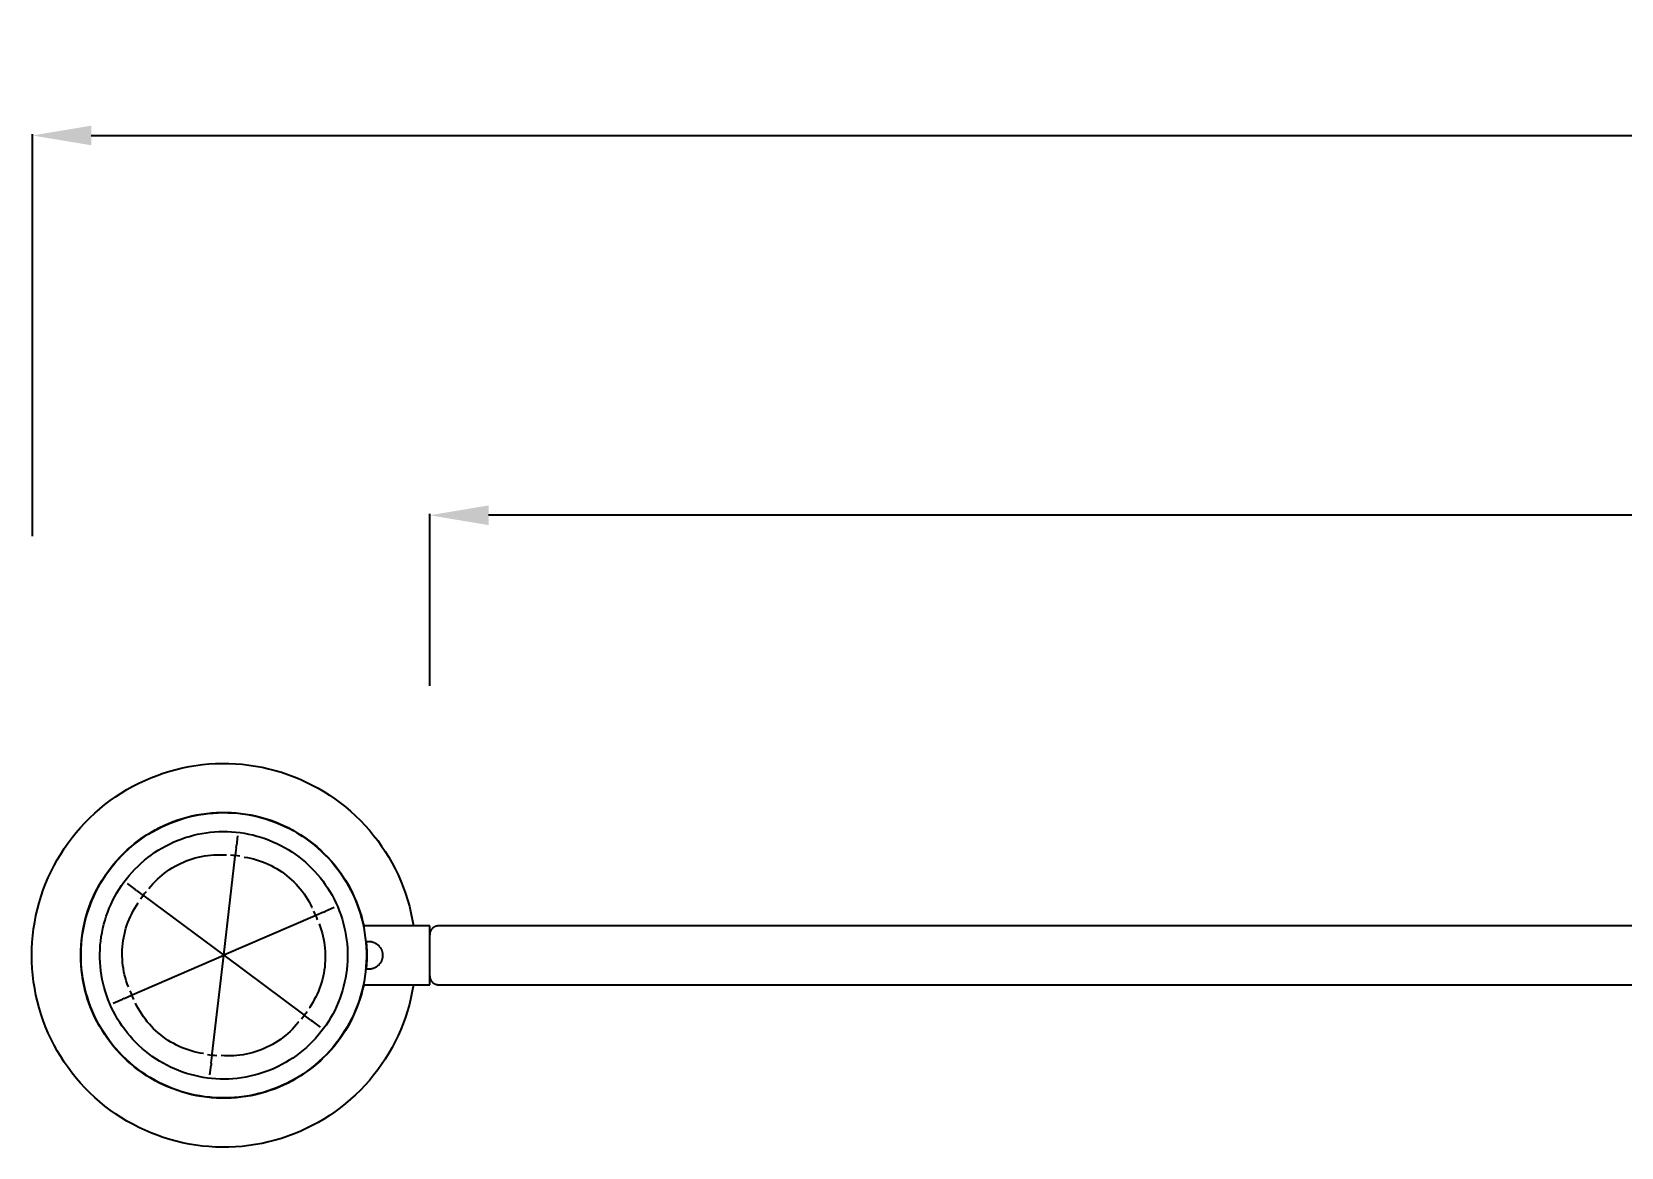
# Model space of a CAD drawing. Header units: millimetres. Extents: x -1519 to 3497, y -297 to 3208.
# Drawn here: x 732 to 1272, y 465 to 845 of the extents above; entities that cross this region are included whole.
import ezdxf

# ---------------------------------------------------------------- set-up
doc = ezdxf.new("R2010")
doc.units = ezdxf.units.MM
doc.header["$MEASUREMENT"] = 0
doc.layers.add('Domyślny', color=7, linetype='Continuous', true_color=0x000000)
doc.layers.add('Utwórz2D linie widoczne', color=7, linetype='Continuous', true_color=0x000000)
doc.styles.add('Arial', font='')
doc.styles.get('Arial').set_extended_font_data('Arial')
doc.dimstyles.new('Domyślny', dxfattribs={"dimtxt": 30, "dimasz": 20, "dimexe": 0.5, "dimexo": 0.5, "dimgap": 0.25, "dimtad": 1, "dimtoh": 1, "dimdec": 0, "dimzin": 1, "dimdsep": 46, "dimtxsty": 'Arial', "dimcen": 0.5, "dimazin": 0, "dimtfac": 1, "dimtdec": 4, "dimtix": 1, "dimtmove": 1, "dimatfit": 3, "dimfxl": 0, "dimtolj": 1, "dimtzin": 1, "dimarcsym": 0})

# ---------------------------------------------------------------- blocks, each defined once
blk = doc.blocks.new('*D4')
at = {"layer": 'Defpoints', "color": 0}
for p in [(867.22, 680.23), (867.23, 621.71), (2327.23, 621.78)]:
    blk.add_point(p, dxfattribs=at)
at = {"layer": 'Domyślny', "color": 0, "lineweight": -2}
for p, q in [((867.23, 622.21), (867.22, 680.73)), ((2327.23, 622.28), (2327.22, 680.79)), ((2307.22, 680.29), (887.22, 680.23))]:
    blk.add_line(p, q, dxfattribs=at)
at = {"layer": 'Domyślny', "color": 0}
for points in [[(887.22, 683.56), (887.23, 676.89), (867.22, 680.23)], [(2307.23, 676.96), (2307.22, 683.63), (2327.22, 680.29)]]:
    blk.add_solid(points, dxfattribs=at)
at = {"layer": 'Domyślny', "color": 0, "insert": (1597.22, 695.82), "char_height": 30, "attachment_point": 5, "rotation": 0.0026, "style": 'Arial'}
blk.add_mtext('\\A1;1460', dxfattribs=at)
blk = doc.blocks.new('*D5')
at = {"layer": 'Defpoints', "color": 0}
for p in [(2462.22, 809.33), (732.23, 672.59), (2462.22, 672.59)]:
    blk.add_point(p, dxfattribs=at)
at = {"layer": 'Domyślny', "color": 0, "lineweight": -2}
for p, q in [((732.23, 673.09), (732.23, 809.83)), ((752.23, 809.33), (2442.22, 809.33)), ((2462.22, 673.09), (2462.22, 809.83))]:
    blk.add_line(p, q, dxfattribs=at)
at = {"layer": 'Domyślny', "color": 0}
for points in [[(752.23, 812.67), (752.23, 806), (732.23, 809.33)], [(2442.22, 806), (2442.22, 812.67), (2462.22, 809.33)]]:
    blk.add_solid(points, dxfattribs=at)
at = {"layer": 'Domyślny', "color": 0, "insert": (1597.23, 824.9), "char_height": 30, "attachment_point": 5, "style": 'Arial'}
blk.add_mtext('\\A1;1730', dxfattribs=at)

msp = doc.modelspace()

# ---------------------------------------------------------------- linework, layer by layer
at = {"layer": 'Utwórz2D linie widoczne'}
for p, q in [((781.05, 593.84), (783.26, 594.37)), ((783.26, 594.37), (785.48, 594.81)), ((785.48, 594.81), (787.72, 595.18)), ((787.72, 595.18), (789.96, 595.48)), ((789.96, 595.48), (792.22, 595.69)), ((792.22, 595.69), (794.48, 595.82)), ((794.48, 595.82), (796.75, 595.88)), ((796.75, 595.88), (799.01, 595.86)), ((799.01, 595.86), (801.28, 595.76)), ((801.28, 595.76), (803.54, 595.58)), ((803.54, 595.58), (805.79, 595.32)), ((805.79, 595.32), (808.03, 594.98)), ((808.03, 594.98), (810.26, 594.57)), ((810.26, 594.57), (812.47, 594.08)), ((766.31, 588.09), (768.33, 589.13)), ((768.33, 589.13), (770.37, 590.1)), ((770.37, 590.1), (772.46, 590.99)), ((772.46, 590.99), (774.57, 591.82)), ((774.57, 591.82), (776.7, 592.57)), ((776.7, 592.57), (778.87, 593.24)), ((778.87, 593.24), (781.05, 593.84)), ((812.47, 594.08), (814.66, 593.51)), ((814.66, 593.51), (816.84, 592.87)), ((816.84, 592.87), (818.99, 592.15)), ((818.99, 592.15), (821.11, 591.36)), ((821.11, 591.36), (823.2, 590.49)), ((823.2, 590.49), (825.27, 589.55)), ((825.27, 589.55), (827.3, 588.54)), ((758.65, 583.25), (760.5, 584.56)), ((760.5, 584.56), (762.4, 585.8)), ((762.4, 585.8), (764.34, 586.98)), ((764.34, 586.98), (766.31, 588.09)), ((827.3, 588.54), (829.29, 587.46)), ((829.29, 587.46), (831.24, 586.32)), ((831.24, 586.32), (833.16, 585.1)), ((833.16, 585.1), (835.03, 583.82)), ((835.03, 583.82), (836.85, 582.48)), ((751.74, 577.4), (753.39, 578.95)), ((753.39, 578.95), (755.09, 580.45)), ((755.09, 580.45), (756.85, 581.88)), ((756.85, 581.88), (758.65, 583.25)), ((784.79, 577.62), (786.42, 578.03)), ((785.37, 577.67), (787, 578.05)), ((786.42, 578.03), (788.06, 578.37)), ((787, 578.05), (788.65, 578.37)), ((788.06, 578.37), (789.71, 578.66)), ((788.65, 578.37), (790.3, 578.64)), ((789.71, 578.66), (791.37, 578.89)), ((790.3, 578.64), (791.96, 578.85)), ((791.37, 578.89), (793.04, 579.06)), ((791.96, 578.85), (793.63, 579.01)), ((793.04, 579.06), (794.72, 579.18)), ((793.63, 579.01), (795.3, 579.1)), ((794.72, 579.18), (796.39, 579.24)), ((795.3, 579.1), (796.97, 579.14)), ((796.39, 579.24), (798.07, 579.24)), ((796.97, 579.14), (798.64, 579.12)), ((798.07, 579.24), (799.75, 579.18)), ((798.64, 579.12), (800.32, 579.04)), ((799.75, 579.18), (801.42, 579.06)), ((800.32, 579.04), (801.99, 578.91)), ((801.42, 579.06), (803.09, 578.89)), ((801.99, 578.91), (803.65, 578.71)), ((803.09, 578.89), (804.75, 578.66)), ((803.65, 578.71), (805.3, 578.46)), ((804.75, 578.66), (806.4, 578.37)), ((805.3, 578.46), (806.95, 578.16)), ((806.4, 578.37), (808.05, 578.03)), ((806.95, 578.16), (808.58, 577.79)), ((808.05, 578.03), (809.67, 577.63)), ((836.85, 582.48), (838.63, 581.07)), ((838.63, 581.07), (840.35, 579.6)), ((840.35, 579.6), (842.03, 578.07)), ((842.03, 578.07), (843.65, 576.49)), ((747.12, 572.41), (748.6, 574.13)), ((748.6, 574.13), (750.14, 575.79)), ((750.14, 575.79), (751.74, 577.4)), ((771.57, 571.79), (773, 572.65)), ((772.45, 572.45), (773.91, 573.28)), ((773, 572.65), (774.46, 573.46)), ((773.91, 573.28), (775.39, 574.06)), ((774.46, 573.46), (775.96, 574.22)), ((775.39, 574.06), (776.91, 574.79)), ((775.96, 574.22), (777.47, 574.93)), ((776.91, 574.79), (778.44, 575.46)), ((777.47, 574.93), (779.01, 575.59)), ((778.44, 575.46), (780, 576.09)), ((779.01, 575.59), (780.58, 576.19)), ((780, 576.09), (781.58, 576.65)), ((780.58, 576.19), (782.16, 576.74)), ((781.58, 576.65), (783.17, 577.17)), ((782.16, 576.74), (783.76, 577.23)), ((783.17, 577.17), (784.79, 577.62)), ((783.76, 577.23), (785.37, 577.67)), ((792.66, 572.47), (794.1, 572.61)), ((794.1, 572.61), (795.55, 572.69)), ((795.55, 572.69), (797.01, 572.72)), ((797.01, 572.72), (798.46, 572.71)), ((798.46, 572.71), (799.91, 572.64)), ((799.91, 572.64), (801.36, 572.52)), ((808.58, 577.79), (810.2, 577.37)), ((809.67, 577.63), (811.29, 577.17)), ((810.2, 577.37), (811.81, 576.9)), ((811.29, 577.17), (812.89, 576.65)), ((811.81, 576.9), (813.4, 576.37)), ((812.89, 576.65), (814.46, 576.09)), ((813.4, 576.37), (814.97, 575.78)), ((814.46, 576.09), (816.02, 575.47)), ((814.97, 575.78), (816.51, 575.14)), ((816.02, 575.47), (817.56, 574.79)), ((816.51, 575.14), (818.04, 574.45)), ((817.56, 574.79), (819.07, 574.06)), ((818.04, 574.45), (819.54, 573.71)), ((819.07, 574.06), (820.56, 573.28)), ((819.54, 573.71), (821.01, 572.91)), ((820.56, 573.28), (822.01, 572.45)), ((821.01, 572.91), (822.46, 572.07)), ((843.65, 576.49), (845.21, 574.85)), ((845.21, 574.85), (846.72, 573.16)), ((846.72, 573.16), (848.16, 571.41)), ((743.05, 566.97), (744.34, 568.83)), ((744.34, 568.83), (745.7, 570.65)), ((745.7, 570.65), (747.12, 572.41)), ((764.38, 566.46), (765.64, 567.57)), ((764.88, 566.77), (766.15, 567.86)), ((765.64, 567.57), (766.93, 568.64)), ((766.15, 567.86), (767.45, 568.92)), ((766.93, 568.64), (768.26, 569.66)), ((767.45, 568.92), (768.79, 569.92)), ((768.26, 569.66), (769.63, 570.64)), ((768.79, 569.92), (770.16, 570.88)), ((769.63, 570.64), (771.02, 571.57)), ((770.16, 570.88), (771.57, 571.79)), ((771.02, 571.57), (772.45, 572.45)), ((776.21, 567.09), (777.48, 567.8)), ((777.48, 567.8), (778.77, 568.46)), ((778.77, 568.46), (780.09, 569.07)), ((780.09, 569.07), (781.42, 569.64)), ((781.42, 569.64), (782.78, 570.16)), ((782.78, 570.16), (784.15, 570.64)), ((784.15, 570.64), (785.54, 571.07)), ((785.54, 571.07), (786.94, 571.45)), ((786.94, 571.45), (788.36, 571.78)), ((788.36, 571.78), (789.78, 572.06)), ((789.78, 572.06), (791.22, 572.29)), ((791.22, 572.29), (792.66, 572.47)), ((801.48, 567.29), (801.16, 564.53)), ((801.36, 572.52), (802.8, 572.35)), ((801.48, 567.29), (801.56, 567.94)), ((801.94, 571.27), (801.56, 567.94)), ((802.8, 572.35), (804.24, 572.14)), ((804.24, 572.14), (805.66, 571.87)), ((805.66, 571.87), (807.08, 571.55)), ((807.08, 571.55), (808.49, 571.19)), ((808.49, 571.19), (809.88, 570.78)), ((809.88, 570.78), (811.26, 570.32)), ((811.26, 570.32), (812.62, 569.81)), ((812.62, 569.81), (813.96, 569.26)), ((813.96, 569.26), (815.28, 568.65)), ((815.28, 568.65), (816.59, 568.01)), ((816.59, 568.01), (817.86, 567.32)), ((817.86, 567.32), (819.12, 566.58)), ((822.01, 572.45), (823.44, 571.57)), ((822.46, 572.07), (823.87, 571.17)), ((823.44, 571.57), (824.84, 570.64)), ((823.87, 571.17), (825.25, 570.23)), ((824.84, 570.64), (826.2, 569.67)), ((825.25, 570.23), (826.6, 569.24)), ((826.2, 569.67), (827.53, 568.64)), ((826.6, 569.24), (827.92, 568.2)), ((827.53, 568.64), (828.83, 567.58)), ((827.92, 568.2), (829.19, 567.12)), ((828.83, 567.58), (830.08, 566.46)), ((848.16, 571.41), (849.55, 569.62)), ((849.55, 569.62), (850.87, 567.78)), ((850.87, 567.78), (852.13, 565.89)), ((739.56, 561.14), (740.66, 563.12)), ((740.66, 563.12), (741.82, 565.07)), ((741.82, 565.07), (743.05, 566.97)), ((759.16, 560.68), (760.22, 561.97)), ((759.77, 561.6), (760.86, 562.87)), ((760.22, 561.97), (761.32, 563.23)), ((760.86, 562.87), (761.99, 564.11)), ((761.32, 563.23), (762.46, 564.45)), ((761.99, 564.11), (763.17, 565.3)), ((762.46, 564.45), (763.65, 565.63)), ((763.17, 565.3), (764.38, 566.46)), ((763.65, 565.63), (764.88, 566.77)), ((768.1, 561), (769.16, 561.99)), ((769.16, 561.99), (770.26, 562.94)), ((770.26, 562.94), (771.39, 563.85)), ((771.39, 563.85), (772.55, 564.72)), ((772.55, 564.72), (773.74, 565.56)), ((773.74, 565.56), (774.96, 566.35)), ((774.96, 566.35), (776.21, 567.09)), ((781.6, 561.42), (782.56, 561.9)), ((782.56, 561.9), (783.53, 562.34)), ((783.53, 562.34), (784.51, 562.74)), ((784.51, 562.74), (785.51, 563.11)), ((785.51, 563.11), (786.52, 563.45)), ((786.52, 563.45), (787.54, 563.75)), ((787.54, 563.75), (788.58, 564.02)), ((788.58, 564.02), (789.62, 564.24)), ((789.62, 564.24), (790.66, 564.44)), ((790.66, 564.44), (791.72, 564.59)), ((791.72, 564.59), (792.78, 564.71)), ((792.78, 564.71), (793.84, 564.79)), ((793.84, 564.79), (794.9, 564.84)), ((794.9, 564.84), (795.97, 564.85)), ((795.97, 564.85), (797.03, 564.82)), ((797.03, 564.82), (798.09, 564.75)), ((797.23, 530.65), (801.14, 564.3)), ((798.09, 564.75), (798.16, 564.75)), ((800.37, 564.61), (799.58, 564.67)), ((801.16, 564.53), (800.37, 564.61)), ((801.16, 564.5), (801.14, 564.3)), ((801.95, 564.43), (801.16, 564.53)), ((802.73, 564.31), (801.95, 564.43)), ((804.14, 564.06), (804.13, 564.06)), ((804.13, 564.06), (804.13, 564.06)), ((804.13, 564.06), (804.13, 564.06)), ((804.13, 564.06), (804.13, 564.06)), ((804.13, 564.06), (804.13, 564.06)), ((804.13, 564.06), (804.13, 564.06)), ((804.13, 564.06), (804.15, 564.05)), ((804.15, 564.05), (804.2, 564.05)), ((804.2, 564.05), (805.25, 563.87)), ((805.25, 563.87), (806.29, 563.65)), ((806.29, 563.65), (807.33, 563.4)), ((807.33, 563.4), (808.35, 563.11)), ((808.35, 563.11), (809.37, 562.79)), ((809.37, 562.79), (810.37, 562.43)), ((810.37, 562.43), (811.36, 562.04)), ((811.36, 562.04), (812.34, 561.61)), ((819.12, 566.58), (820.34, 565.81)), ((820.34, 565.81), (821.54, 564.99)), ((821.54, 564.99), (822.72, 564.13)), ((822.72, 564.13), (823.86, 563.23)), ((823.86, 563.23), (824.97, 562.29)), ((824.97, 562.29), (826.04, 561.32)), ((829.19, 567.12), (830.43, 565.99)), ((830.08, 566.46), (831.3, 565.31)), ((830.43, 565.99), (831.63, 564.83)), ((831.3, 565.31), (832.47, 564.11)), ((831.63, 564.83), (832.79, 563.62)), ((832.47, 564.11), (833.61, 562.88)), ((832.79, 563.62), (833.91, 562.37)), ((833.61, 562.88), (834.7, 561.6)), ((833.91, 562.37), (834.98, 561.09)), ((852.13, 565.89), (853.32, 563.96)), ((853.32, 563.96), (854.44, 562)), ((854.44, 562), (855.5, 559.99)), ((736.7, 554.97), (737.59, 557.06)), ((737.59, 557.06), (738.54, 559.12)), ((738.54, 559.12), (739.56, 561.14)), ((755.38, 555.15), (756.26, 556.58)), ((755.86, 556.14), (756.77, 557.56)), ((756.26, 556.58), (757.18, 557.98)), ((756.77, 557.56), (757.72, 558.94)), ((757.18, 557.98), (758.14, 559.34)), ((757.72, 558.94), (758.72, 560.29)), ((758.14, 559.34), (759.16, 560.68)), ((758.72, 560.29), (759.77, 561.6)), ((763.32, 555.55), (764.2, 556.7)), ((764.2, 556.7), (765.11, 557.83)), ((765.11, 557.83), (766.07, 558.92)), ((766.07, 558.92), (767.07, 559.98)), ((767.07, 559.98), (768.1, 561)), ((773.92, 555.76), (774.68, 556.51)), ((774.68, 556.51), (775.46, 557.23)), ((775.46, 557.23), (776.28, 557.92)), ((776.28, 557.92), (777.11, 558.58)), ((777.11, 558.58), (777.97, 559.21)), ((777.97, 559.21), (778.85, 559.81)), ((778.85, 559.81), (779.75, 560.38)), ((779.75, 560.38), (780.67, 560.92)), ((780.67, 560.92), (781.6, 561.42)), ((812.34, 561.61), (813.3, 561.15)), ((813.3, 561.15), (814.24, 560.66)), ((814.24, 560.66), (815.17, 560.13)), ((815.17, 560.13), (816.07, 559.57)), ((816.07, 559.57), (816.96, 558.98)), ((816.96, 558.98), (817.83, 558.36)), ((817.83, 558.36), (818.67, 557.71)), ((818.67, 557.71), (819.49, 557.03)), ((819.49, 557.03), (820.29, 556.33)), ((826.04, 561.32), (827.08, 560.3)), ((827.08, 560.3), (828.09, 559.26)), ((828.09, 559.26), (829.06, 558.17)), ((829.06, 558.17), (829.99, 557.06)), ((829.99, 557.06), (830.88, 555.91)), ((834.7, 561.6), (835.74, 560.29)), ((834.98, 561.09), (836.01, 559.77)), ((835.74, 560.29), (836.74, 558.94)), ((836.01, 559.77), (836.99, 558.41)), ((836.74, 558.94), (837.7, 557.56)), ((836.99, 558.41), (837.93, 557.02)), ((837.7, 557.56), (838.6, 556.15)), ((837.93, 557.02), (838.82, 555.6)), ((855.5, 559.99), (856.48, 557.95)), ((856.48, 557.95), (857.39, 555.87)), ((735.16, 550.71), (735.9, 552.86)), ((735.9, 552.86), (736.7, 554.97)), ((752.75, 550.21), (753.45, 551.73)), ((753.08, 550.69), (753.79, 552.2)), ((753.45, 551.73), (754.2, 553.23)), ((753.79, 552.2), (754.56, 553.69)), ((754.2, 553.23), (755.01, 554.7)), ((754.56, 553.69), (755.38, 555.15)), ((755.01, 554.7), (755.86, 556.14)), ((760.21, 550.64), (760.92, 551.91)), ((760.92, 551.91), (761.68, 553.15)), ((761.68, 553.15), (762.48, 554.36)), ((762.48, 554.36), (763.32, 555.55)), ((764.41, 555.04), (767.1, 553.04)), ((767.63, 552.64), (767.1, 553.04)), ((767.63, 552.64), (769.85, 550.99)), ((769.85, 550.99), (769.39, 550.35)), ((770.34, 551.62), (769.85, 550.99)), ((769.88, 550.97), (770.04, 550.85)), ((770.83, 552.24), (770.34, 551.62)), ((771.75, 553.33), (771.79, 553.38)), ((771.79, 553.38), (772.47, 554.2)), ((772.47, 554.2), (773.18, 554.99)), ((773.18, 554.99), (773.92, 555.76)), ((820.29, 556.33), (821.06, 555.59)), ((821.06, 555.59), (821.8, 554.83)), ((821.8, 554.83), (822.52, 554.04)), ((822.52, 554.04), (823.21, 553.23)), ((823.21, 553.23), (823.88, 552.4)), ((823.88, 552.4), (824.51, 551.54)), ((824.51, 551.54), (825.11, 550.66)), ((830.88, 555.91), (831.73, 554.74)), ((831.73, 554.74), (832.54, 553.53)), ((832.54, 553.53), (833.31, 552.3)), ((833.31, 552.3), (834.04, 551.04)), ((834.04, 551.04), (834.72, 549.76)), ((838.6, 556.15), (839.46, 554.71)), ((838.82, 555.6), (839.65, 554.15)), ((839.46, 554.71), (840.26, 553.23)), ((839.65, 554.15), (840.44, 552.67)), ((840.26, 553.23), (841.02, 551.74)), ((840.44, 552.67), (841.17, 551.17)), ((841.02, 551.74), (841.72, 550.21)), ((841.17, 551.17), (841.85, 549.64)), ((857.39, 555.87), (858.23, 553.77)), ((858.23, 553.77), (859, 551.64)), ((859, 551.64), (859.69, 549.48)), ((733.41, 544.15), (733.92, 546.35)), ((733.92, 546.35), (734.5, 548.54)), ((734.5, 548.54), (735.16, 550.71)), ((750.74, 544.42), (751.24, 546.02)), ((750.96, 545.5), (751.5, 547.09)), ((751.24, 546.02), (751.8, 547.6)), ((751.5, 547.09), (752.1, 548.66)), ((751.8, 547.6), (752.41, 549.15)), ((752.1, 548.66), (752.75, 550.21)), ((752.41, 549.15), (753.08, 550.69)), ((757.81, 545.35), (758.34, 546.7)), ((758.34, 546.7), (758.92, 548.04)), ((758.92, 548.04), (759.54, 549.35)), ((759.54, 549.35), (760.21, 550.64)), ((765.96, 544.78), (766.46, 545.72)), ((766.46, 545.72), (766.98, 546.65)), ((766.98, 546.65), (767.54, 547.56)), ((767.54, 547.56), (768.13, 548.44)), ((768.13, 548.44), (768.16, 548.5)), ((769.39, 550.35), (768.94, 549.69)), ((770.04, 550.85), (797.23, 530.65)), ((825.11, 550.66), (825.68, 549.76)), ((825.68, 549.76), (826.22, 548.84)), ((826.22, 548.84), (826.73, 547.91)), ((826.73, 547.91), (827.2, 546.95)), ((827.2, 546.95), (827.23, 546.9)), ((828.22, 544.91), (827.88, 545.62)), ((831.09, 545.29), (831.69, 545.55)), ((834.77, 546.88), (831.69, 545.55)), ((834.72, 549.76), (835.36, 548.45)), ((835.36, 548.45), (835.95, 547.13)), ((835.95, 547.13), (836.5, 545.78)), ((836.5, 545.78), (836.99, 544.42)), ((841.72, 550.21), (842.37, 548.67)), ((841.85, 549.64), (842.48, 548.09)), ((842.37, 548.67), (842.96, 547.1)), ((842.48, 548.09), (843.06, 546.52)), ((842.96, 547.1), (843.5, 545.51)), ((843.06, 546.52), (843.58, 544.92)), ((859.69, 549.48), (860.31, 547.3)), ((860.31, 547.3), (860.85, 545.1)), ((732.63, 539.68), (732.98, 541.92)), ((732.98, 541.92), (733.41, 544.15)), ((749.36, 538.99), (749.67, 540.64)), ((749.56, 539.54), (749.9, 541.18)), ((749.67, 540.64), (750.05, 542.28)), ((749.9, 541.18), (750.29, 542.81)), ((750.05, 542.28), (750.48, 543.9)), ((750.29, 542.81), (750.74, 544.42)), ((750.48, 543.9), (750.96, 545.5)), ((756.16, 539.79), (756.5, 541.2)), ((756.5, 541.2), (756.89, 542.6)), ((756.89, 542.6), (757.33, 543.98)), ((757.33, 543.98), (757.81, 545.35)), ((764.01, 539.83), (764.33, 540.85)), ((764.33, 540.85), (764.68, 541.85)), ((764.68, 541.85), (765.08, 542.84)), ((765.08, 542.84), (765.5, 543.82)), ((765.5, 543.82), (765.96, 544.78)), ((828.33, 544.1), (797.23, 530.65)), ((828.54, 544.19), (828.22, 544.91)), ((828.33, 544.1), (828.51, 544.17)), ((831.09, 545.29), (828.54, 544.19)), ((828.85, 543.45), (828.54, 544.19)), ((829.13, 542.72), (828.85, 543.45)), ((829.62, 541.37), (829.64, 541.31)), ((829.64, 541.31), (830.01, 540.32)), ((830.01, 540.32), (830.35, 539.3)), ((836.99, 544.42), (837.45, 543.04)), ((837.45, 543.04), (837.85, 541.64)), ((837.85, 541.64), (838.21, 540.23)), ((838.21, 540.23), (838.51, 538.81)), ((843.5, 545.51), (843.99, 543.9)), ((843.58, 544.92), (844.04, 543.32)), ((843.99, 543.9), (844.42, 542.28)), ((844.04, 543.32), (844.45, 541.69)), ((844.42, 542.28), (844.79, 540.65)), ((844.45, 541.69), (844.81, 540.06)), ((867.23, 540.65), (844.69, 540.65)), ((860.85, 545.1), (861.31, 542.88)), ((861.31, 542.88), (861.7, 540.65)), ((867.23, 537.71), (867.23, 540.65)), ((868.58, 540.15), (868.5, 540.1)), ((868.67, 540.21), (868.58, 540.15)), ((868.76, 540.26), (868.67, 540.21)), ((868.85, 540.31), (868.76, 540.26)), ((868.94, 540.36), (868.85, 540.31)), ((869.03, 540.4), (868.94, 540.36)), ((869.13, 540.44), (869.03, 540.4)), ((869.22, 540.47), (869.13, 540.44)), ((869.32, 540.51), (869.22, 540.47)), ((869.42, 540.53), (869.32, 540.51)), ((869.52, 540.56), (869.42, 540.53)), ((869.62, 540.58), (869.52, 540.56)), ((869.72, 540.6), (869.62, 540.58)), ((869.82, 540.62), (869.72, 540.6)), ((869.92, 540.63), (869.82, 540.62)), ((870.02, 540.64), (869.92, 540.63)), ((870.13, 540.64), (870.02, 540.64)), ((870.23, 540.65), (870.13, 540.64)), ((2324.23, 540.65), (870.23, 540.65)), ((732.04, 532.91), (732.16, 535.17)), ((732.16, 535.17), (732.35, 537.43)), ((732.35, 537.43), (732.63, 539.68)), ((748.75, 534), (748.9, 535.67)), ((748.9, 535.67), (749.1, 537.34)), ((748.9, 534.56), (749.06, 536.23)), ((749.06, 536.23), (749.28, 537.89)), ((749.1, 537.34), (749.36, 538.99)), ((749.28, 537.89), (749.56, 539.54)), ((755.29, 534.05), (755.44, 535.49)), ((755.44, 535.49), (755.63, 536.93)), ((755.63, 536.93), (755.87, 538.36)), ((755.87, 538.36), (756.16, 539.79)), ((762.94, 534.62), (763.08, 535.68)), ((763.08, 535.68), (763.25, 536.73)), ((763.25, 536.73), (763.47, 537.77)), ((763.47, 537.77), (763.72, 538.81)), ((763.72, 538.81), (764.01, 539.83)), ((830.35, 539.3), (830.65, 538.28)), ((830.65, 538.28), (830.91, 537.25)), ((830.91, 537.25), (831.14, 536.21)), ((831.14, 536.21), (831.33, 535.16)), ((831.33, 535.16), (831.48, 534.11)), ((838.51, 538.81), (838.77, 537.38)), ((838.77, 537.38), (838.98, 535.94)), ((838.98, 535.94), (839.13, 534.5)), ((844.81, 540.06), (845.1, 538.41)), ((845.1, 538.41), (845.34, 536.75)), ((845.34, 536.75), (845.52, 535.09)), ((845.5, 535.3), (845.67, 535.33)), ((845.52, 535.09), (845.65, 533.42)), ((845.61, 535.32), (845.73, 533.76)), ((845.67, 535.33), (845.83, 535.35)), ((845.83, 535.35), (845.99, 535.37)), ((845.99, 535.37), (846.16, 535.39)), ((846.16, 535.39), (846.32, 535.39)), ((846.32, 535.39), (846.49, 535.4)), ((846.49, 535.4), (846.65, 535.39)), ((846.65, 535.39), (846.82, 535.38)), ((846.82, 535.38), (846.98, 535.37)), ((846.98, 535.37), (847.15, 535.34)), ((847.15, 535.34), (847.31, 535.32)), ((847.31, 535.32), (847.47, 535.29)), ((847.47, 535.29), (847.63, 535.25)), ((847.63, 535.25), (847.79, 535.2)), ((847.79, 535.2), (847.95, 535.15)), ((847.95, 535.15), (848.1, 535.1)), ((848.1, 535.1), (848.26, 535.04)), ((848.26, 535.04), (848.41, 534.97)), ((848.41, 534.97), (848.56, 534.9)), ((848.56, 534.9), (848.7, 534.83)), ((848.7, 534.83), (848.85, 534.75)), ((848.85, 534.75), (848.99, 534.66)), ((867.24, 537.95), (867.23, 537.85)), ((867.23, 537.85), (867.23, 537.75)), ((867.23, 537.75), (867.23, 537.65)), ((867.23, 523.65), (867.23, 537.65)), ((867.26, 538.05), (867.24, 537.95)), ((867.27, 538.16), (867.26, 538.05)), ((867.29, 538.26), (867.27, 538.16)), ((867.31, 538.36), (867.29, 538.26)), ((867.34, 538.46), (867.31, 538.36)), ((867.37, 538.55), (867.34, 538.46)), ((867.4, 538.65), (867.37, 538.55)), ((867.44, 538.75), (867.4, 538.65)), ((867.48, 538.84), (867.44, 538.75)), ((867.52, 538.93), (867.48, 538.84)), ((867.56, 539.03), (867.52, 538.93)), ((867.61, 539.12), (867.56, 539.03)), ((867.66, 539.2), (867.61, 539.12)), ((867.72, 539.29), (867.66, 539.2)), ((867.78, 539.38), (867.72, 539.29)), ((867.84, 539.46), (867.78, 539.38)), ((867.9, 539.54), (867.84, 539.46)), ((867.97, 539.62), (867.9, 539.54)), ((868.04, 539.69), (867.97, 539.62)), ((868.11, 539.77), (868.04, 539.69)), ((868.18, 539.84), (868.11, 539.77)), ((868.26, 539.91), (868.18, 539.84)), ((868.33, 539.97), (868.26, 539.91)), ((868.41, 540.04), (868.33, 539.97)), ((868.5, 540.1), (868.41, 540.04)), ((732, 530.65), (732.04, 532.91)), ((732.04, 528.38), (732, 530.65)), ((748.64, 530.65), (748.67, 532.32)), ((748.67, 528.97), (748.64, 530.65)), ((748.67, 532.32), (748.75, 534)), ((748.74, 531.22), (748.79, 532.89)), ((748.75, 529.55), (748.74, 531.22)), ((748.82, 527.87), (748.75, 529.55)), ((748.79, 532.89), (748.9, 534.56)), ((755.16, 531.14), (755.2, 532.6)), ((755.17, 529.69), (755.16, 531.14)), ((755.23, 528.24), (755.17, 529.69)), ((755.2, 532.6), (755.29, 534.05)), ((762.73, 531.43), (762.76, 532.5)), ((762.74, 530.37), (762.73, 531.43)), ((762.79, 529.3), (762.74, 530.37)), ((762.76, 532.5), (762.83, 533.56)), ((762.83, 533.56), (762.94, 534.62)), ((766.14, 517.2), (797.23, 530.65)), ((793.33, 496.99), (797.23, 530.65)), ((797.23, 530.65), (824.43, 510.44)), ((831.48, 534.11), (831.6, 533.05)), ((831.6, 533.05), (831.68, 531.99)), ((831.68, 531.99), (831.73, 530.92)), ((831.73, 529.86), (831.7, 528.79)), ((831.73, 530.92), (831.73, 529.86)), ((839.13, 534.5), (839.24, 533.05)), ((839.24, 533.05), (839.3, 531.6)), ((839.31, 530.15), (839.27, 528.7)), ((839.3, 531.6), (839.31, 530.15)), ((845.65, 533.42), (845.72, 531.75)), ((845.73, 530.07), (845.68, 528.4)), ((845.72, 531.75), (845.73, 530.07)), ((845.73, 533.76), (845.81, 532.21)), ((845.81, 532.21), (845.83, 530.65)), ((845.83, 530.65), (845.81, 529.09)), ((848.99, 534.66), (849.13, 534.57)), ((849.13, 534.57), (849.26, 534.48)), ((849.26, 534.48), (849.39, 534.38)), ((849.39, 534.38), (849.52, 534.27)), ((849.52, 534.27), (849.65, 534.16)), ((849.65, 534.16), (849.77, 534.05)), ((849.77, 534.05), (849.88, 533.93)), ((849.88, 533.93), (849.99, 533.81)), ((849.99, 533.81), (850.1, 533.69)), ((850.1, 533.69), (850.21, 533.56)), ((850.21, 533.56), (850.3, 533.43)), ((850.3, 533.43), (850.4, 533.29)), ((850.4, 533.29), (850.49, 533.15)), ((850.49, 533.15), (850.57, 533.01)), ((850.57, 533.01), (850.65, 532.87)), ((850.65, 532.87), (850.73, 532.72)), ((850.73, 532.72), (850.8, 532.57)), ((850.8, 532.57), (850.86, 532.42)), ((850.86, 532.42), (850.92, 532.26)), ((850.92, 532.26), (850.97, 532.11)), ((850.97, 532.11), (851.02, 531.95)), ((851.02, 529.34), (850.97, 529.18)), ((851.02, 531.95), (851.06, 531.79)), ((851.06, 529.5), (851.02, 529.34)), ((851.06, 531.79), (851.1, 531.63)), ((851.1, 529.66), (851.06, 529.5)), ((851.1, 531.63), (851.13, 531.47)), ((851.13, 529.82), (851.1, 529.66)), ((851.13, 531.47), (851.16, 531.3)), ((851.16, 529.99), (851.13, 529.82)), ((851.16, 531.3), (851.18, 531.14)), ((851.18, 530.15), (851.16, 529.99)), ((851.18, 531.14), (851.19, 530.98)), ((851.19, 530.32), (851.18, 530.15)), ((851.19, 530.98), (851.2, 530.81)), ((851.2, 530.48), (851.19, 530.32)), ((851.2, 530.81), (851.2, 530.65)), ((851.2, 530.65), (851.2, 530.48)), ((732.16, 526.12), (732.04, 528.38)), ((732.35, 523.86), (732.16, 526.12)), ((748.75, 527.29), (748.67, 528.97)), ((748.9, 525.62), (748.75, 527.29)), ((748.94, 526.2), (748.82, 527.87)), ((749.1, 523.96), (748.9, 525.62)), ((749.13, 524.54), (748.94, 526.2)), ((749.36, 522.3), (749.1, 523.96)), ((749.37, 522.88), (749.13, 524.54)), ((755.33, 526.79), (755.23, 528.24)), ((755.49, 525.35), (755.33, 526.79)), ((755.7, 523.91), (755.49, 525.35)), ((762.87, 528.24), (762.79, 529.3)), ((762.98, 527.18), (762.87, 528.24)), ((763.14, 526.13), (762.98, 527.18)), ((763.33, 525.08), (763.14, 526.13)), ((763.56, 524.04), (763.33, 525.08)), ((763.82, 523.01), (763.56, 524.04)), ((831.21, 524.56), (831, 523.52)), ((831.39, 525.61), (831.21, 524.56)), ((831.53, 526.67), (831.39, 525.61)), ((831.64, 527.73), (831.53, 526.67)), ((831.7, 528.79), (831.64, 527.73)), ((838.84, 524.36), (838.6, 522.93)), ((839.03, 525.8), (838.84, 524.36)), ((839.17, 527.25), (839.03, 525.8)), ((839.27, 528.7), (839.17, 527.25)), ((845.41, 525.06), (845.18, 523.4)), ((845.57, 526.73), (845.41, 525.06)), ((845.67, 525.96), (845.5, 525.99)), ((845.68, 528.4), (845.57, 526.73)), ((845.73, 527.53), (845.61, 525.97)), ((845.83, 525.94), (845.67, 525.96)), ((845.81, 529.09), (845.73, 527.53)), ((845.99, 525.92), (845.83, 525.94)), ((846.16, 525.9), (845.99, 525.92)), ((846.32, 525.9), (846.16, 525.9)), ((846.49, 525.9), (846.32, 525.9)), ((846.65, 525.9), (846.49, 525.9)), ((846.82, 525.91), (846.65, 525.9)), ((846.98, 525.93), (846.82, 525.91)), ((847.15, 525.95), (846.98, 525.93)), ((847.31, 525.97), (847.15, 525.95)), ((847.47, 526.01), (847.31, 525.97)), ((847.63, 526.04), (847.47, 526.01)), ((847.79, 526.09), (847.63, 526.04)), ((847.95, 526.14), (847.79, 526.09)), ((848.1, 526.19), (847.95, 526.14)), ((848.26, 526.25), (848.1, 526.19)), ((848.41, 526.32), (848.26, 526.25)), ((848.56, 526.39), (848.41, 526.32)), ((848.7, 526.46), (848.56, 526.39)), ((848.85, 526.54), (848.7, 526.46)), ((848.99, 526.63), (848.85, 526.54)), ((849.13, 526.72), (848.99, 526.63)), ((849.26, 526.82), (849.13, 526.72)), ((849.39, 526.92), (849.26, 526.82)), ((849.52, 527.02), (849.39, 526.92)), ((849.65, 527.13), (849.52, 527.02)), ((849.77, 527.24), (849.65, 527.13)), ((849.88, 527.36), (849.77, 527.24)), ((849.99, 527.48), (849.88, 527.36)), ((850.1, 527.6), (849.99, 527.48)), ((850.21, 527.73), (850.1, 527.6)), ((850.3, 527.87), (850.21, 527.73)), ((850.4, 528), (850.3, 527.87)), ((850.49, 528.14), (850.4, 528)), ((850.57, 528.28), (850.49, 528.14)), ((850.65, 528.43), (850.57, 528.28)), ((850.73, 528.57), (850.65, 528.43)), ((850.8, 528.72), (850.73, 528.57)), ((850.86, 528.87), (850.8, 528.72)), ((850.92, 529.03), (850.86, 528.87)), ((850.97, 529.18), (850.92, 529.03)), ((732.63, 521.61), (732.35, 523.86)), ((732.98, 519.37), (732.63, 521.61)), ((733.41, 517.15), (732.98, 519.37)), ((749.67, 520.65), (749.36, 522.3)), ((749.66, 521.23), (749.37, 522.88)), ((750.01, 519.6), (749.66, 521.23)), ((750.05, 519.02), (749.67, 520.65)), ((750.42, 517.98), (750.01, 519.6)), ((750.48, 517.39), (750.05, 519.02)), ((755.96, 522.48), (755.7, 523.91)), ((756.26, 521.06), (755.96, 522.48)), ((756.62, 519.65), (756.26, 521.06)), ((757.02, 518.26), (756.62, 519.65)), ((764.12, 521.99), (763.82, 523.01)), ((764.46, 520.98), (764.12, 521.99)), ((764.83, 519.98), (764.46, 520.98)), ((764.85, 519.92), (764.83, 519.98)), ((765.33, 518.58), (765.62, 517.84)), ((829.78, 519.44), (829.39, 518.45)), ((830.14, 520.44), (829.78, 519.44)), ((830.46, 521.46), (830.14, 520.44)), ((830.75, 522.49), (830.46, 521.46)), ((831, 523.52), (830.75, 522.49)), ((837.58, 518.69), (837.14, 517.31)), ((837.97, 520.09), (837.58, 518.69)), ((838.31, 521.51), (837.97, 520.09)), ((838.6, 522.93), (838.31, 521.51)), ((844.42, 519.01), (843.99, 517.39)), ((844.57, 520.11), (844.18, 518.48)), ((844.79, 520.65), (844.42, 519.01)), ((844.91, 521.75), (844.57, 520.11)), ((844.69, 520.65), (867.23, 520.65)), ((845.18, 523.4), (844.91, 521.75)), ((861.7, 520.65), (861.31, 518.41)), ((867.23, 523.65), (867.23, 523.54)), ((867.23, 520.65), (867.23, 523.58)), ((867.23, 523.54), (867.23, 523.44)), ((867.23, 523.44), (867.24, 523.34)), ((867.24, 523.34), (867.26, 523.24)), ((867.26, 523.24), (867.27, 523.14)), ((867.27, 523.14), (867.29, 523.04)), ((867.29, 523.04), (867.31, 522.94)), ((867.31, 522.94), (867.34, 522.84)), ((867.34, 522.84), (867.37, 522.74)), ((867.37, 522.74), (867.4, 522.64)), ((867.4, 522.64), (867.44, 522.55)), ((867.44, 522.55), (867.48, 522.45)), ((867.48, 522.45), (867.52, 522.36)), ((867.52, 522.36), (867.56, 522.27)), ((867.56, 522.27), (867.61, 522.18)), ((867.61, 522.18), (867.66, 522.09)), ((867.66, 522.09), (867.72, 522)), ((867.72, 522), (867.78, 521.92)), ((867.78, 521.92), (867.84, 521.83)), ((867.84, 521.83), (867.9, 521.75)), ((867.9, 521.75), (867.97, 521.67)), ((867.97, 521.67), (868.04, 521.6)), ((868.04, 521.6), (868.11, 521.52)), ((868.11, 521.52), (868.18, 521.45)), ((868.18, 521.45), (868.26, 521.38)), ((868.26, 521.38), (868.33, 521.32)), ((868.33, 521.32), (868.41, 521.26)), ((868.41, 521.26), (868.5, 521.19)), ((868.5, 521.19), (868.58, 521.14)), ((868.58, 521.14), (868.67, 521.08)), ((868.67, 521.08), (868.76, 521.03)), ((868.76, 521.03), (868.85, 520.98)), ((868.85, 520.98), (868.94, 520.94)), ((868.94, 520.94), (869.03, 520.89)), ((869.03, 520.89), (869.13, 520.86)), ((869.13, 520.86), (869.22, 520.82)), ((869.22, 520.82), (869.32, 520.79)), ((869.32, 520.79), (869.42, 520.76)), ((869.42, 520.76), (869.52, 520.73)), ((869.52, 520.73), (869.62, 520.71)), ((869.62, 520.71), (869.72, 520.69)), ((869.72, 520.69), (869.82, 520.67)), ((869.82, 520.67), (869.92, 520.66)), ((869.92, 520.66), (870.02, 520.65)), ((870.02, 520.65), (870.13, 520.65)), ((870.13, 520.65), (870.23, 520.65)), ((870.23, 520.65), (2324.23, 520.65)), ((733.92, 514.94), (733.41, 517.15)), ((734.5, 512.75), (733.92, 514.94)), ((750.89, 516.37), (750.42, 517.98)), ((750.96, 515.79), (750.48, 517.39)), ((751.41, 514.78), (750.89, 516.37)), ((751.5, 514.2), (750.96, 515.79)), ((751.99, 513.2), (751.41, 514.78)), ((752.1, 512.63), (751.5, 514.2)), ((752.61, 511.65), (751.99, 513.2)), ((757.47, 516.88), (757.02, 518.26)), ((757.97, 515.51), (757.47, 516.88)), ((758.52, 514.17), (757.97, 515.51)), ((759.11, 512.84), (758.52, 514.17)), ((759.7, 514.41), (762.77, 515.74)), ((763.38, 516), (762.77, 515.74)), ((763.38, 516), (765.93, 517.11)), ((765.62, 517.84), (765.93, 517.11)), ((765.93, 517.11), (766.25, 516.38)), ((766.14, 517.2), (765.96, 517.12)), ((766.25, 516.38), (766.59, 515.67)), ((767.27, 514.34), (767.24, 514.4)), ((767.74, 513.38), (767.27, 514.34)), ((768.25, 512.45), (767.74, 513.38)), ((826.93, 513.74), (826.34, 512.85)), ((827.49, 514.64), (826.93, 513.74)), ((828.01, 515.57), (827.49, 514.64)), ((828.51, 516.51), (828.01, 515.57)), ((828.97, 517.47), (828.51, 516.51)), ((829.39, 518.45), (828.97, 517.47)), ((835.55, 513.25), (834.93, 511.94)), ((836.13, 514.59), (835.55, 513.25)), ((836.66, 515.94), (836.13, 514.59)), ((837.14, 517.31), (836.66, 515.94)), ((842.67, 513.7), (842.06, 512.14)), ((842.96, 514.19), (842.37, 512.63)), ((843.23, 515.27), (842.67, 513.7)), ((843.5, 515.78), (842.96, 514.19)), ((843.73, 516.87), (843.23, 515.27)), ((843.99, 517.39), (843.5, 515.78)), ((844.18, 518.48), (843.73, 516.87)), ((860.31, 513.99), (859.69, 511.81)), ((860.85, 516.19), (860.31, 513.99)), ((861.31, 518.41), (860.85, 516.19)), ((735.16, 510.58), (734.5, 512.75)), ((735.9, 508.44), (735.16, 510.58)), ((736.7, 506.32), (735.9, 508.44)), ((752.75, 511.08), (752.1, 512.63)), ((753.3, 510.12), (752.61, 511.65)), ((753.45, 509.56), (752.75, 511.08)), ((754.03, 508.62), (753.3, 510.12)), ((754.2, 508.06), (753.45, 509.56)), ((754.82, 507.14), (754.03, 508.62)), ((755.01, 506.59), (754.2, 508.06)), ((759.75, 511.53), (759.11, 512.84)), ((760.43, 510.25), (759.75, 511.53)), ((761.16, 508.99), (760.43, 510.25)), ((761.92, 507.76), (761.16, 508.99)), ((762.74, 506.56), (761.92, 507.76)), ((768.79, 511.53), (768.25, 512.45)), ((769.36, 510.63), (768.79, 511.53)), ((769.96, 509.75), (769.36, 510.63)), ((770.59, 508.89), (769.96, 509.75)), ((771.26, 508.06), (770.59, 508.89)), ((771.95, 507.25), (771.26, 508.06)), ((822.68, 507.91), (822, 507.09)), ((822.72, 507.96), (822.68, 507.91)), ((823.64, 509.06), (824.13, 509.67)), ((824.13, 509.67), (824.61, 510.3)), ((824.43, 510.44), (824.59, 510.32)), ((824.61, 510.3), (825.08, 510.95)), ((826.84, 508.65), (824.61, 510.3)), ((825.08, 510.95), (825.53, 511.6)), ((826.34, 512.85), (826.31, 512.79)), ((826.84, 508.65), (827.37, 508.25)), ((830.06, 506.26), (827.37, 508.25)), ((832.79, 508.15), (831.99, 506.93)), ((833.55, 509.39), (832.79, 508.15)), ((834.26, 510.65), (833.55, 509.39)), ((834.93, 511.94), (834.26, 510.65)), ((840.26, 508.06), (839.46, 506.59)), ((840.67, 509.09), (839.9, 507.6)), ((841.02, 509.56), (840.26, 508.06)), ((841.39, 510.6), (840.67, 509.09)), ((841.72, 511.08), (841.02, 509.56)), ((842.06, 512.14), (841.39, 510.6)), ((842.37, 512.63), (841.72, 511.08)), ((859, 509.65), (858.23, 507.52)), ((859.69, 511.81), (859, 509.65)), ((737.59, 504.23), (736.7, 506.32)), ((738.54, 502.17), (737.59, 504.23)), ((755.65, 505.69), (754.82, 507.14)), ((755.86, 505.15), (755.01, 506.59)), ((756.54, 504.27), (755.65, 505.69)), ((756.77, 503.73), (755.86, 505.15)), ((757.47, 502.88), (756.54, 504.27)), ((757.72, 502.35), (756.77, 503.73)), ((758.46, 501.53), (757.47, 502.88)), ((758.72, 501.01), (757.72, 502.35)), ((763.59, 505.38), (762.74, 506.56)), ((764.48, 504.23), (763.59, 505.38)), ((765.41, 503.12), (764.48, 504.23)), ((766.38, 502.04), (765.41, 503.12)), ((772.66, 506.46), (771.95, 507.25)), ((773.41, 505.7), (772.66, 506.46)), ((774.18, 504.97), (773.41, 505.7)), ((774.98, 504.26), (774.18, 504.97)), ((775.8, 503.58), (774.98, 504.26)), ((776.64, 502.93), (775.8, 503.58)), ((777.51, 502.31), (776.64, 502.93)), ((817.36, 502.72), (816.5, 502.08)), ((818.19, 503.38), (817.36, 502.72)), ((819, 504.07), (818.19, 503.38)), ((819.79, 504.78), (819, 504.07)), ((820.55, 505.53), (819.79, 504.78)), ((821.29, 506.3), (820.55, 505.53)), ((822, 507.09), (821.29, 506.3)), ((828.4, 502.37), (827.4, 501.31)), ((829.35, 503.47), (828.4, 502.37)), ((830.27, 504.59), (829.35, 503.47)), ((831.15, 505.75), (830.27, 504.59)), ((831.99, 506.93), (831.15, 505.75)), ((836.74, 502.35), (835.74, 501)), ((837.29, 503.31), (836.33, 501.95)), ((837.7, 503.73), (836.74, 502.35)), ((838.21, 504.71), (837.29, 503.31)), ((838.6, 505.14), (837.7, 503.73)), ((839.08, 506.14), (838.21, 504.71)), ((839.46, 506.59), (838.6, 505.14)), ((839.9, 507.6), (839.08, 506.14)), ((856.48, 503.34), (855.5, 501.3)), ((857.39, 505.42), (856.48, 503.34)), ((858.23, 507.52), (857.39, 505.42)), ((739.56, 500.15), (738.54, 502.17)), ((740.66, 498.17), (739.56, 500.15)), ((741.82, 496.22), (740.66, 498.17)), ((759.48, 500.2), (758.46, 501.53)), ((759.77, 499.7), (758.72, 501.01)), ((760.56, 498.92), (759.48, 500.2)), ((760.86, 498.42), (759.77, 499.7)), ((761.67, 497.67), (760.56, 498.92)), ((761.99, 497.18), (760.86, 498.42)), ((762.83, 496.47), (761.67, 497.67)), ((763.17, 495.99), (761.99, 497.18)), ((767.39, 500.99), (766.38, 502.04)), ((768.43, 499.98), (767.39, 500.99)), ((769.5, 499), (768.43, 499.98)), ((770.61, 498.06), (769.5, 499)), ((771.75, 497.16), (770.61, 498.06)), ((772.92, 496.3), (771.75, 497.16)), ((778.39, 501.72), (777.51, 502.31)), ((779.3, 501.16), (778.39, 501.72)), ((780.23, 500.64), (779.3, 501.16)), ((781.17, 500.14), (780.23, 500.64)), ((782.13, 499.68), (781.17, 500.14)), ((783.11, 499.25), (782.13, 499.68)), ((784.1, 498.86), (783.11, 499.25)), ((785.1, 498.5), (784.1, 498.86)), ((786.12, 498.18), (785.1, 498.5)), ((787.14, 497.89), (786.12, 498.18)), ((788.18, 497.64), (787.14, 497.89)), ((789.22, 497.43), (788.18, 497.64)), ((790.27, 497.25), (789.22, 497.43)), ((790.33, 497.24), (790.27, 497.25)), ((791.74, 496.98), (792.52, 496.86)), ((793.31, 496.8), (793.33, 496.99)), ((804.85, 497.05), (803.81, 496.85)), ((805.89, 497.28), (804.85, 497.05)), ((806.92, 497.54), (805.89, 497.28)), ((807.95, 497.84), (806.92, 497.54)), ((808.96, 498.18), (807.95, 497.84)), ((809.96, 498.55), (808.96, 498.18)), ((810.94, 498.95), (809.96, 498.55)), ((811.91, 499.39), (810.94, 498.95)), ((812.86, 499.87), (811.91, 499.39)), ((813.8, 500.37), (812.86, 499.87)), ((814.72, 500.91), (813.8, 500.37)), ((815.62, 501.48), (814.72, 500.91)), ((816.5, 502.08), (815.62, 501.48)), ((823.08, 497.44), (821.92, 496.57)), ((824.21, 498.35), (823.08, 497.44)), ((825.31, 499.3), (824.21, 498.35)), ((826.37, 500.29), (825.31, 499.3)), ((827.4, 501.31), (826.37, 500.29)), ((832.47, 497.18), (831.3, 495.98)), ((833.15, 498.06), (832, 496.84)), ((833.61, 498.42), (832.47, 497.18)), ((834.25, 499.32), (833.15, 498.06)), ((834.7, 499.69), (833.61, 498.42)), ((835.31, 500.62), (834.25, 499.32)), ((835.74, 501), (834.7, 499.69)), ((836.33, 501.95), (835.31, 500.62)), ((853.32, 497.33), (852.13, 495.4)), ((854.44, 499.3), (853.32, 497.33)), ((855.5, 501.3), (854.44, 499.3)), ((743.05, 494.32), (741.82, 496.22)), ((744.34, 492.46), (743.05, 494.32)), ((745.7, 490.64), (744.34, 492.46)), ((764.03, 495.3), (762.83, 496.47)), ((764.38, 494.83), (763.17, 495.99)), ((765.27, 494.17), (764.03, 495.3)), ((765.64, 493.72), (764.38, 494.83)), ((766.55, 493.09), (765.27, 494.17)), ((766.93, 492.65), (765.64, 493.72)), ((767.87, 492.06), (766.55, 493.09)), ((768.26, 491.63), (766.93, 492.65)), ((769.22, 491.06), (767.87, 492.06)), ((769.63, 490.65), (768.26, 491.63)), ((774.12, 495.48), (772.92, 496.3)), ((775.35, 494.71), (774.12, 495.48)), ((776.6, 493.97), (775.35, 494.71)), ((777.88, 493.28), (776.6, 493.97)), ((779.18, 492.64), (777.88, 493.28)), ((780.51, 492.04), (779.18, 492.64)), ((781.85, 491.48), (780.51, 492.04)), ((792.52, 496.86), (793.31, 496.76)), ((792.53, 490.02), (792.91, 493.35)), ((792.99, 494.01), (792.91, 493.35)), ((792.99, 494.01), (793.31, 496.76)), ((793.31, 496.76), (794.09, 496.68)), ((794.09, 496.68), (794.88, 496.62)), ((796.37, 496.54), (796.31, 496.54)), ((797.44, 496.47), (796.37, 496.54)), ((798.5, 496.44), (797.44, 496.47)), ((799.57, 496.45), (798.5, 496.44)), ((800.63, 496.5), (799.57, 496.45)), ((801.69, 496.58), (800.63, 496.5)), ((802.75, 496.7), (801.69, 496.58)), ((803.81, 496.85), (802.75, 496.7)), ((813.04, 491.65), (811.69, 491.13)), ((814.38, 492.22), (813.04, 491.65)), ((815.7, 492.84), (814.38, 492.22)), ((816.99, 493.5), (815.7, 492.84)), ((818.26, 494.2), (816.99, 493.5)), ((819.51, 494.95), (818.26, 494.2)), ((820.73, 495.74), (819.51, 494.95)), ((821.92, 496.57), (820.73, 495.74)), ((826.2, 491.62), (824.84, 490.65)), ((827.02, 492.38), (825.68, 491.37)), ((827.53, 492.65), (826.2, 491.62)), ((828.32, 493.43), (827.02, 492.38)), ((828.83, 493.72), (827.53, 492.65)), ((829.59, 494.52), (828.32, 493.43)), ((830.08, 494.83), (828.83, 493.72)), ((830.82, 495.66), (829.59, 494.52)), ((831.3, 495.98), (830.08, 494.83)), ((832, 496.84), (830.82, 495.66)), ((849.55, 491.67), (848.16, 489.88)), ((850.87, 493.51), (849.55, 491.67)), ((852.13, 495.4), (850.87, 493.51)), ((747.12, 488.88), (745.7, 490.64)), ((748.6, 487.16), (747.12, 488.88)), ((750.14, 485.5), (748.6, 487.16)), ((770.6, 490.12), (769.22, 491.06)), ((771.02, 489.72), (769.63, 490.65)), ((772.01, 489.23), (770.6, 490.12)), ((772.45, 488.84), (771.02, 489.72)), ((773.46, 488.38), (772.01, 489.23)), ((773.91, 488.01), (772.45, 488.84)), ((774.93, 487.58), (773.46, 488.38)), ((775.39, 487.23), (773.91, 488.01)), ((776.43, 486.84), (774.93, 487.58)), ((776.91, 486.5), (775.39, 487.23)), ((777.96, 486.15), (776.43, 486.84)), ((778.44, 485.83), (776.91, 486.5)), ((779.5, 485.51), (777.96, 486.15)), ((783.21, 490.97), (781.85, 491.48)), ((784.59, 490.51), (783.21, 490.97)), ((785.98, 490.1), (784.59, 490.51)), ((787.39, 489.74), (785.98, 490.1)), ((788.8, 489.42), (787.39, 489.74)), ((790.23, 489.16), (788.8, 489.42)), ((791.67, 488.94), (790.23, 489.16)), ((793.11, 488.77), (791.67, 488.94)), ((794.56, 488.65), (793.11, 488.77)), ((796.01, 488.59), (794.56, 488.65)), ((797.46, 488.57), (796.01, 488.59)), ((798.91, 488.6), (797.46, 488.57)), ((800.37, 488.69), (798.91, 488.6)), ((801.81, 488.82), (800.37, 488.69)), ((803.25, 489), (801.81, 488.82)), ((804.69, 489.23), (803.25, 489)), ((806.11, 489.52), (804.69, 489.23)), ((807.53, 489.85), (806.11, 489.52)), ((808.93, 490.23), (807.53, 489.85)), ((810.32, 490.65), (808.93, 490.23)), ((811.69, 491.13), (810.32, 490.65)), ((817, 486.36), (815.46, 485.7)), ((817.56, 486.5), (816.02, 485.83)), ((818.51, 487.07), (817, 486.36)), ((819.07, 487.23), (817.56, 486.5)), ((820, 487.83), (818.51, 487.07)), ((820.56, 488.01), (819.07, 487.23)), ((821.47, 488.64), (820, 487.83)), ((822.01, 488.84), (820.56, 488.01)), ((822.9, 489.5), (821.47, 488.64)), ((823.44, 489.72), (822.01, 488.84)), ((824.31, 490.41), (822.9, 489.5)), ((824.84, 490.65), (823.44, 489.72)), ((825.68, 491.37), (824.31, 490.41)), ((845.21, 486.44), (843.65, 484.8)), ((846.72, 488.14), (845.21, 486.44)), ((848.16, 489.88), (846.72, 488.14)), ((751.74, 483.89), (750.14, 485.5)), ((753.39, 482.34), (751.74, 483.89)), ((755.09, 480.85), (753.39, 482.34)), ((756.85, 479.41), (755.09, 480.85)), ((780, 485.21), (778.44, 485.83)), ((781.07, 484.92), (779.5, 485.51)), ((781.58, 484.64), (780, 485.21)), ((782.66, 484.39), (781.07, 484.92)), ((783.17, 484.13), (781.58, 484.64)), ((784.26, 483.92), (782.66, 484.39)), ((784.79, 483.67), (783.17, 484.13)), ((785.88, 483.5), (784.26, 483.92)), ((786.42, 483.27), (784.79, 483.67)), ((787.52, 483.13), (785.88, 483.5)), ((788.06, 482.92), (786.42, 483.27)), ((789.16, 482.83), (787.52, 483.13)), ((789.71, 482.63), (788.06, 482.92)), ((790.82, 482.58), (789.16, 482.83)), ((791.37, 482.4), (789.71, 482.63)), ((792.48, 482.38), (790.82, 482.58)), ((793.04, 482.23), (791.37, 482.4)), ((794.15, 482.25), (792.48, 482.38)), ((794.72, 482.11), (793.04, 482.23)), ((795.82, 482.17), (794.15, 482.25)), ((796.39, 482.05), (794.72, 482.11)), ((797.5, 482.15), (795.82, 482.17)), ((798.07, 482.05), (796.39, 482.05)), ((799.17, 482.19), (797.5, 482.15)), ((799.75, 482.11), (798.07, 482.05)), ((800.84, 482.29), (799.17, 482.19)), ((801.42, 482.23), (799.75, 482.11)), ((802.51, 482.44), (800.84, 482.29)), ((803.09, 482.4), (801.42, 482.23)), ((804.17, 482.65), (802.51, 482.44)), ((804.75, 482.63), (803.09, 482.4)), ((805.82, 482.92), (804.17, 482.65)), ((806.4, 482.92), (804.75, 482.63)), ((807.47, 483.24), (805.82, 482.92)), ((808.05, 483.27), (806.4, 482.92)), ((809.1, 483.62), (807.47, 483.24)), ((809.67, 483.67), (808.05, 483.27)), ((810.71, 484.06), (809.1, 483.62)), ((811.29, 484.12), (809.67, 483.67)), ((812.31, 484.55), (810.71, 484.06)), ((812.89, 484.64), (811.29, 484.12)), ((813.89, 485.1), (812.31, 484.55)), ((814.46, 485.2), (812.89, 484.64)), ((815.46, 485.7), (813.89, 485.1)), ((816.02, 485.83), (814.46, 485.2)), ((840.35, 481.69), (838.63, 480.22)), ((842.03, 483.22), (840.35, 481.69)), ((843.65, 484.8), (842.03, 483.22)), ((758.65, 478.04), (756.85, 479.41)), ((760.5, 476.73), (758.65, 478.04)), ((762.4, 475.49), (760.5, 476.73)), ((764.34, 474.31), (762.4, 475.49)), ((833.16, 476.19), (831.24, 474.98)), ((835.03, 477.47), (833.16, 476.19)), ((836.85, 478.82), (835.03, 477.47)), ((838.63, 480.22), (836.85, 478.82)), ((766.31, 473.2), (764.34, 474.31)), ((768.33, 472.16), (766.31, 473.2)), ((770.37, 471.2), (768.33, 472.16)), ((772.46, 470.3), (770.37, 471.2)), ((774.57, 469.47), (772.46, 470.3)), ((821.11, 469.94), (818.99, 469.14)), ((823.2, 470.8), (821.11, 469.94)), ((825.27, 471.74), (823.2, 470.8)), ((827.3, 472.75), (825.27, 471.74)), ((829.29, 473.83), (827.3, 472.75)), ((831.24, 474.98), (829.29, 473.83)), ((776.7, 468.72), (774.57, 469.47)), ((778.87, 468.05), (776.7, 468.72)), ((781.05, 467.45), (778.87, 468.05)), ((783.26, 466.92), (781.05, 467.45)), ((785.48, 466.48), (783.26, 466.92)), ((787.72, 466.11), (785.48, 466.48)), ((789.96, 465.82), (787.72, 466.11)), ((792.22, 465.6), (789.96, 465.82)), ((794.48, 465.47), (792.22, 465.6)), ((796.75, 465.41), (794.48, 465.47)), ((799.01, 465.43), (796.75, 465.41)), ((801.28, 465.54), (799.01, 465.43)), ((803.54, 465.71), (801.28, 465.54)), ((805.79, 465.97), (803.54, 465.71)), ((808.03, 466.31), (805.79, 465.97)), ((810.26, 466.72), (808.03, 466.31)), ((812.47, 467.21), (810.26, 466.72)), ((814.66, 467.78), (812.47, 467.21)), ((816.84, 468.42), (814.66, 467.78)), ((818.99, 469.14), (816.84, 468.42))]:
    msp.add_line(p, q, dxfattribs=at)

# ---------------------------------------------------------------- dimensions: what is measured, and where the dimension line sits
at = {"layer": 'Domyślny'}
for p1, p2, distance, picture, middle in [((732.23, 672.59), (2462.22, 672.59), 136.74, '*D5', (1597.23, 824.9)), ((2327.23, 621.78), (867.23, 621.71), -58.51, '*D4', (1597.22, 695.82))]:
    dim = msp.add_aligned_dim(p1=p1, p2=p2, distance=distance, dimstyle='Domyślny', dxfattribs=at)
    dim.commit()
    dim.dimension.update_dxf_attribs({"geometry": picture, "text_midpoint": middle})

doc.saveas('drawing.dxf')
